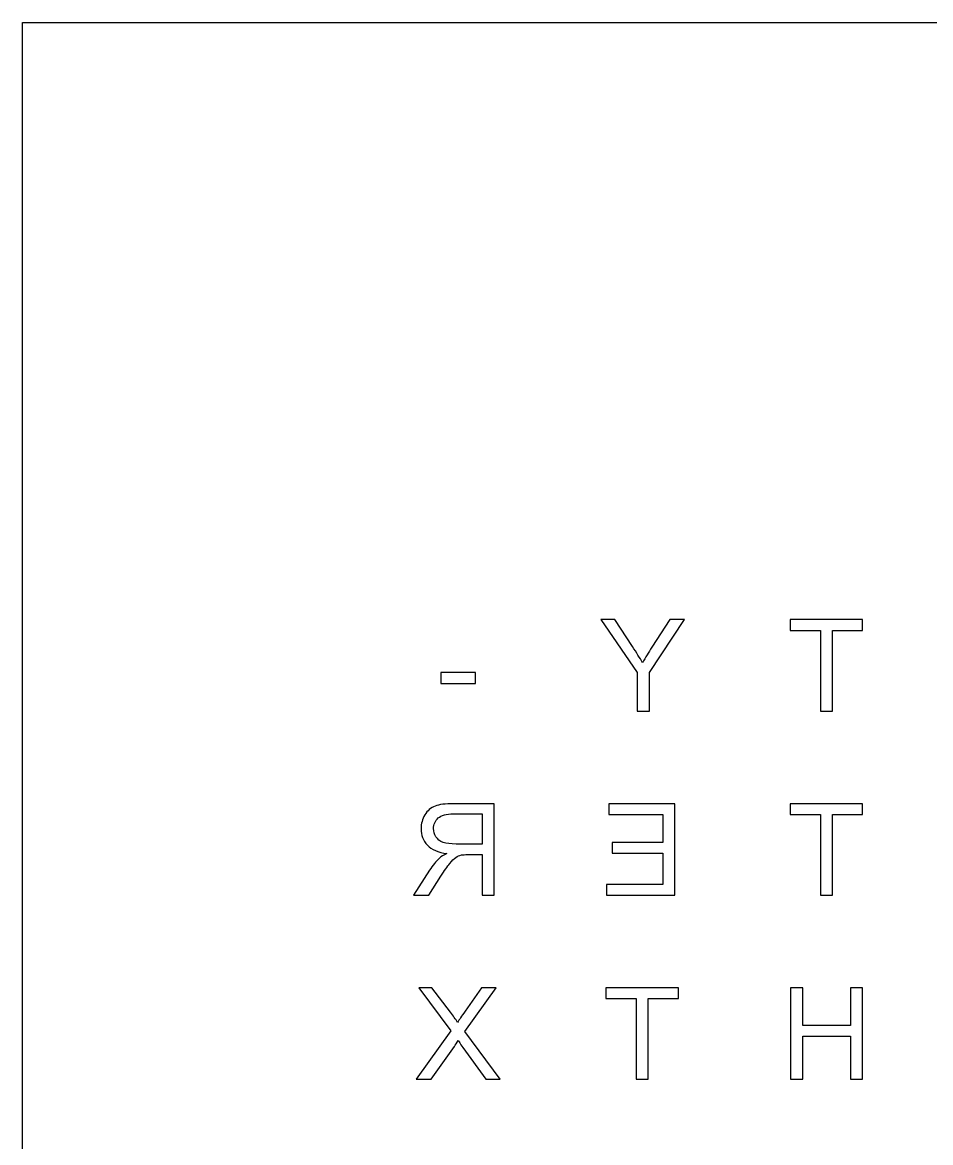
# Model space of a CAD drawing. Extents: x 5 to 305, y 25 to 255.
# Drawn here: x 5.3 to 80.4, y 145.2 to 237.9 of the extents above; entities that cross this region are included whole.
import ezdxf

# ---------------------------------------------------------------- set-up
doc = ezdxf.new("R2010")
doc.units = 0
doc.layers.add('english_TiM_UPPER_Helvetica_TiM_1.0', color=7, linetype='CONTINUOUS')

msp = doc.modelspace()

# ---------------------------------------------------------------- linework, layer by layer
at = {"layer": 'english_TiM_UPPER_Helvetica_TiM_1.0', "color": 1}
for p, q in [((5.259987, 25.4), (5.259987, 237.940003)), ((5.259987, 237.940003), (304.8, 237.940003))]:
    msp.add_line(p, q, dxfattribs=at)
at = {"layer": 'english_TiM_UPPER_Helvetica_TiM_1.0', "color": 7}
for p, q in [((54.271108, 188.496332), (53.103219, 188.496332)), ((53.103219, 188.496332), (56.126288, 184.129673)), ((55.738716, 186.26908), (54.271108, 188.496332)), ((57.128812, 184.129673), (60.048532, 188.496332)), ((58.828968, 188.496332), (57.335519, 186.212233)), ((60.048532, 188.496332), (58.828968, 188.496332)), ((74.775155, 188.496332), (68.770355, 188.496332)), ((68.770355, 188.496332), (68.770355, 187.602329)), ((74.775155, 187.602329), (74.775155, 188.496332)), ((68.770355, 187.602329), (71.276662, 187.602329)), ((71.276662, 187.602329), (71.276662, 180.920566)), ((72.279185, 180.920566), (72.279185, 187.602329)), ((72.279185, 187.602329), (74.775155, 187.602329)), ((42.736223, 184.129673), (39.878519, 184.129673)), ((39.878519, 184.129673), (39.878519, 183.194332)), ((42.736223, 183.194332), (42.736223, 184.129673)), ((56.126288, 184.129673), (56.126288, 180.920566)), ((57.128812, 180.920566), (57.128812, 184.129673)), ((39.878519, 183.194332), (42.736223, 183.194332)), ((56.126288, 180.920566), (57.128812, 180.920566)), ((71.276662, 180.920566), (72.279185, 180.920566)), ((44.298588, 173.256328), (40.939621, 173.256328)), ((44.298588, 165.680563), (44.298588, 173.256328)), ((59.242378, 173.256328), (53.764677, 173.256328)), ((53.764677, 173.256328), (53.764677, 172.362326)), ((59.242378, 165.680563), (59.242378, 173.256328)), ((74.775155, 173.256328), (68.770355, 173.256328)), ((68.770355, 173.256328), (68.770355, 172.362326)), ((74.775155, 172.362326), (74.775155, 173.256328)), ((40.898279, 172.419169), (43.296064, 172.419169)), ((43.296064, 172.419169), (43.296064, 169.912863)), ((53.764677, 172.362326), (58.239858, 172.362326)), ((58.239858, 172.362326), (58.239858, 170.042053)), ((68.770355, 172.362326), (71.276662, 172.362326)), ((71.276662, 172.362326), (71.276662, 165.680563)), ((72.279185, 165.680563), (72.279185, 172.362326)), ((72.279185, 172.362326), (74.775155, 172.362326)), ((43.296064, 169.912863), (41.14116, 169.912863)), ((58.239858, 170.042053), (54.048896, 170.042053)), ((54.048896, 170.042053), (54.048896, 169.153219)), ((42.133347, 169.044698), (43.296064, 169.044698)), ((43.296064, 169.044698), (43.296064, 165.680563)), ((54.048896, 169.153219), (58.239858, 169.153219)), ((58.239858, 169.153219), (58.239858, 166.574565)), ((38.939742, 167.742454), (37.621993, 165.680563)), ((38.882899, 165.680563), (39.885422, 167.256693)), ((58.239858, 166.574565), (53.588976, 166.574565)), ((53.588976, 166.574565), (53.588976, 165.680563)), ((37.621993, 165.680563), (38.882899, 165.680563)), ((43.296064, 165.680563), (44.298588, 165.680563)), ((53.588976, 165.680563), (59.242378, 165.680563)), ((71.276662, 165.680563), (72.279185, 165.680563)), ((39.144794, 158.016335), (38.054421, 158.016335)), ((38.054421, 158.016335), (40.715759, 154.445494)), ((40.669249, 156.006123), (39.144794, 158.016335)), ((41.862975, 154.388651), (44.446797, 158.016335)), ((43.253071, 158.016335), (41.878479, 156.073302)), ((44.446797, 158.016335), (43.253071, 158.016335)), ((59.535159, 158.016335), (53.530355, 158.016335)), ((53.530355, 158.016335), (53.530355, 157.122333)), ((59.535159, 157.122333), (59.535159, 158.016335)), ((69.822815, 158.016335), (68.820295, 158.016335)), ((68.820295, 158.016335), (68.820295, 150.44057)), ((69.822815, 154.905414), (69.822815, 158.016335)), ((74.763083, 158.016335), (73.760559, 158.016335)), ((73.760559, 158.016335), (73.760559, 154.905414)), ((74.763083, 150.44057), (74.763083, 158.016335)), ((53.530355, 157.122333), (56.036665, 157.122333)), ((56.036665, 157.122333), (56.036665, 150.44057)), ((57.039185, 150.44057), (57.039185, 157.122333)), ((57.039185, 157.122333), (59.535159, 157.122333)), ((73.760559, 154.905414), (69.822815, 154.905414)), ((40.715759, 154.445494), (37.847718, 150.44057)), ((44.793031, 150.44057), (41.862975, 154.388651)), ((69.822815, 150.44057), (69.822815, 154.011411)), ((69.822815, 154.011411), (73.760559, 154.011411)), ((73.760559, 154.011411), (73.760559, 150.44057)), ((39.087951, 150.44057), (40.99481, 153.143246)), ((41.687277, 153.081235), (43.588968, 150.44057)), ((37.847718, 150.44057), (39.087951, 150.44057)), ((43.588968, 150.44057), (44.793031, 150.44057)), ((56.036665, 150.44057), (57.039185, 150.44057)), ((68.820295, 150.44057), (69.822815, 150.44057)), ((73.760559, 150.44057), (74.763083, 150.44057))]:
    msp.add_line(p, q, dxfattribs=at)
for points in [[(56.565539, 184.930658), (56.338167, 185.326842), (56.062559, 185.772979), (55.738716, 186.26908)], [(57.335519, 186.212233), (57.059915, 185.785037), (56.803255, 185.357848), (56.565539, 184.930658)], [(39.399662, 173.052207), (39.04827, 172.916116), (38.767494, 172.675822), (38.557338, 172.33132)], [(40.939621, 173.256328), (40.264387, 173.256321), (39.751067, 173.188281), (39.399662, 173.052207)], [(38.557338, 172.33132), (38.347191, 171.986804), (38.242117, 171.606122), (38.242109, 171.189273)], [(39.275639, 171.189273), (39.275646, 171.547554), (39.405698, 171.842109), (39.665797, 172.072939)], [(39.665797, 172.072939), (39.925907, 172.303754), (40.336735, 172.419162), (40.898279, 172.419169)], [(38.242109, 171.189273), (38.242117, 170.65183), (38.416096, 170.198803), (38.764041, 169.830182)], [(39.477177, 170.509727), (39.342826, 170.718148), (39.275646, 170.944663), (39.275639, 171.189273)], [(38.764041, 169.830182), (39.112003, 169.46155), (39.649439, 169.227285), (40.376348, 169.127382)], [(40.066288, 170.054972), (39.80791, 170.149711), (39.61154, 170.301292), (39.477177, 170.509727)], [(41.14116, 169.912863), (40.682965, 169.912859), (40.324677, 169.96023), (40.066288, 170.054972)], [(40.376348, 169.127382), (40.11108, 168.999909), (39.909542, 168.874165), (39.771733, 168.750142)], [(40.608892, 168.300559), (40.798376, 168.541711), (40.968045, 168.710522), (41.117905, 168.806989)], [(41.117905, 168.806989), (41.267768, 168.903445), (41.420214, 168.970625), (41.575239, 169.008524)], [(41.575239, 169.008524), (41.688932, 169.032654), (41.874966, 169.044694), (42.133347, 169.044698)], [(39.771733, 168.750142), (39.478906, 168.481424), (39.201577, 168.145527), (38.939742, 167.742454)], [(39.885422, 167.256693), (40.17826, 167.711445), (40.419415, 168.0594), (40.608892, 168.300559)], [(41.268696, 155.143126), (41.099892, 155.418726), (40.900075, 155.706392), (40.669249, 156.006123)], [(41.878479, 156.073302), (41.592539, 155.670218), (41.389279, 155.360162), (41.268696, 155.143126)], [(40.99481, 153.143246), (41.101613, 153.298275), (41.211856, 153.467082), (41.325539, 153.649676)], [(41.325539, 153.649676), (41.494354, 153.374065), (41.614933, 153.184585), (41.687277, 153.081235)]]:
    msp.add_open_spline(points, degree=3, dxfattribs=at)

doc.saveas('drawing.dxf')
